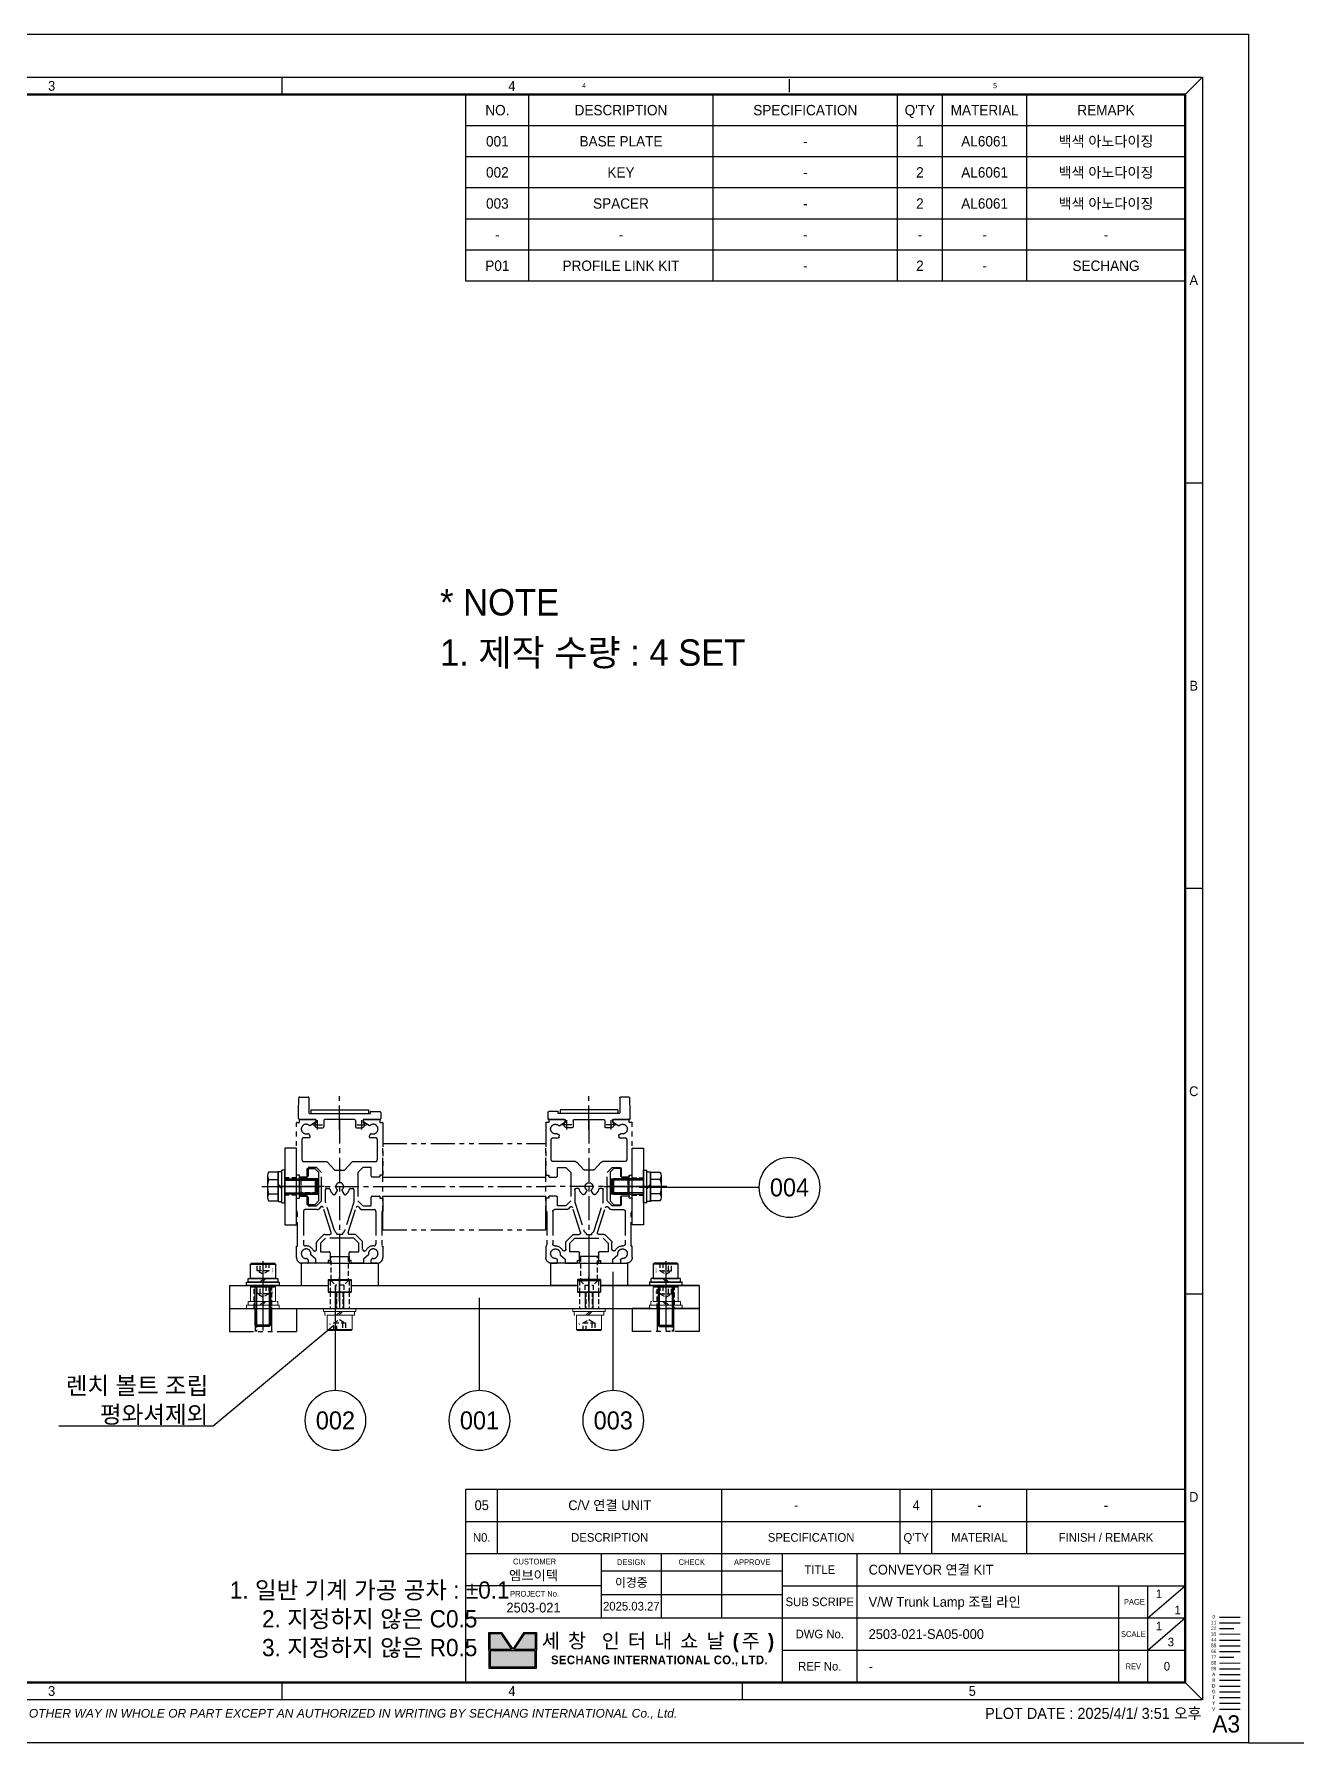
# Model space of a CAD drawing. Header units: inches. Extents: x 0 to 23821, y 0 to 11279.
# Drawn here: x 16067 to 16725, y 9878 to 10769 of the extents above; entities that cross this region are included whole.
import ezdxf
from ezdxf.enums import TextEntityAlignment as Align

# ---------------------------------------------------------------- set-up
doc = ezdxf.new("R2010")
doc.units = ezdxf.units.IN
doc.header["$LTSCALE"] = 10
doc.header["$MEASUREMENT"] = 0
for name, pattern in [('CENTER', [2, 1.25, -0.25, 0.25, -0.25]), ('HIDDEN', [0.375, 0.25, -0.125]), ('PHANTOM', [2.5, 1.25, -0.25, 0.25, -0.25, 0.25, -0.25])]:
    doc.linetypes.add(name, pattern=pattern)
doc.layers.get('Defpoints').update_dxf_attribs({"color": 8})
for name, color, linetype in [('11', 1, 'CENTER'), ('22', 2, 'HIDDEN'), ('44', 4, 'Continuous'), ('55', 5, 'Continuous'), ('66', 6, 'PHANTOM'), ('77', 40, 'HIDDEN'), ('99', 181, 'Continuous'), ('A', 8, 'Continuous'), ('B', 123, 'Continuous'), ('BOM-T', 4, 'Continuous'), ('D', 3, 'Continuous'), ('G', 231, 'Continuous'), ('T', 3, 'Continuous'), ('V', 1, 'Continuous'), ('Y', 60, 'Continuous')]:
    doc.layers.add(name, color=color, linetype=linetype)
doc.layers.add('33', color=3, linetype='PHANTOM', lineweight=9)
doc.layers.add('88', color=35, linetype='Continuous', lineweight=5)
doc.styles.add('SCI', font='')
doc.styles.get('SCI').set_extended_font_data('Gulim')
doc.dimstyles.new('SCH', dxfattribs={"dimtxt": 2.5, "dimasz": 2, "dimexe": 1.25, "dimexo": 0.625, "dimtad": 1, "dimdec": 8, "dimtxsty": 'SCI', "dimcen": 2.5, "dimclrd": 4, "dimclre": 4, "dimclrt": 7, "dimadec": 8, "dimazin": 2, "dimtfac": 1, "dimtdec": 8, "dimtmove": 0, "dimatfit": 3, "dimfxl": 1, "dimarcsym": 0})

# ---------------------------------------------------------------- blocks, each defined once
blk = doc.blocks.new('A$C82e70aa9')
h = blk.add_hatch(color=5)
h.dxf.hatch_style = 1
h.paths.add_polyline_path([(290.08, -278.01), (288.21, -278.01), (288.21, -280.8), (291.94, -280.8)])
h.paths.add_polyline_path([(296.06, -278.01), (294.19, -278.01), (292.33, -280.8), (296.06, -280.8)])
h.paths.add_polyline_path([(296.06, -281), (288.21, -281), (288.21, -283.79), (296.06, -283.79)])
at = {"color": 2}
for p, q in [((12, -7.5), (15, -10.5)), ((92, -7.5), (92, -10.5)), ((92, -10), (92, -7.5)), ((172, -7.5), (172, -10.5)), ((252, -7.5), (252, -10.5)), ((412, -7.5), (409, -10.5)), ((15, -286.5), (12, -289.5)), ((92, -286.5), (92, -289.5)), ((172, -286.5), (172, -289.5)), ((252, -286.5), (252, -289.5)), ((332, -286.5), (332, -289.5)), ((409, -286.5), (412, -289.5))]:
    blk.add_line(p, q, dxfattribs=at)
at = {"color": 40}
for p, q in [((47, -18.5), (47, -10.5)), ((92, -18.5), (92, -10.5))]:
    blk.add_line(p, q, dxfattribs=at)
at = {"color": 3}
blk.add_line((304, -10.5), (409, -10.5), dxfattribs=at)
for p, q in [((12, -78), (15, -78)), ((409, -78), (412, -78)), ((15, -148.5), (12, -148.5)), ((412, -148.5), (409, -148.5)), ((15, -219), (12, -219)), ((412, -219), (409, -219)), ((284, -252.9), (409, -252.9)), ((284, -286.5), (284, -252.9)), ((409, -252.9), (409, -286.5)), ((284, -258.5), (409, -258.5)), ((284, -264.1), (409, -264.1)), ((307.5, -264.1), (307.5, -275.3)), ((318, -275.3), (318, -264.1)), ((328.5, -275.3), (328.5, -264.1)), ((339, -286.5), (339, -264.1)), ((307.5, -267.1), (339, -267.1)), ((397.5, -286.5), (397.5, -269.7)), ((402.5, -275.3), (409, -269.7)), ((402.5, -286.5), (402.5, -269.7)), ((284, -275.3), (409, -275.3)), ((402.5, -280.9), (409, -275.3)), ((414.97, -275.13), (418.57, -275.13)), ((288, -280.9), (288, -277.8)), ((288, -277.8), (290.19, -277.8)), ((288.21, -280.8), (288.21, -278.01)), ((288.21, -278.01), (290.08, -278.01)), ((290.08, -278.01), (291.94, -280.8)), ((290.19, -277.8), (292.13, -280.71)), ((294.08, -277.8), (292.13, -280.71)), ((294.19, -278.01), (292.33, -280.8)), ((294.08, -277.8), (296.27, -277.8)), ((294.19, -278.01), (296.06, -278.01)), ((296.06, -278.01), (296.06, -280.8)), ((296.27, -277.8), (296.27, -280.9)), ((288, -280.9), (288, -284)), ((291.94, -280.8), (288.21, -280.8)), ((296.06, -281), (288.21, -281)), ((288.21, -281), (288.21, -283.79)), ((296.06, -280.8), (292.33, -280.8)), ((296.06, -283.79), (296.06, -281)), ((296.27, -284), (296.27, -280.9)), ((288, -284), (296.27, -284)), ((288.21, -283.79), (296.06, -283.79)), ((284, -286.5), (409, -286.5))]:
    blk.add_line(p, q)
at = {"color": 1}
blk.add_lwpolyline([(0, 0), (420, 0), (420, -297), (0, -297)], close=True, dxfattribs=at)
at = {"color": 2}
blk.add_lwpolyline([(12, -7.5), (412, -7.5), (412, -289.5), (12, -289.5)], close=True, dxfattribs=at)
at = {"const_width": 0.4}
blk.add_lwpolyline([(15, -10.5), (409, -10.5), (409, -286.5), (15, -286.5)], close=True, dxfattribs=at)
at = {"color": 40}
blk.add_lwpolyline([(15, -18.5), (92, -18.5)], dxfattribs=at)
blk.add_circle((29.18, -29.85), 7.5)
at = {"layer": '11'}
blk.add_line((414.97, -276.13), (418.57, -276.13), dxfattribs=at)
at = {"layer": '22'}
blk.add_line((414.97, -277.13), (418.57, -277.13), dxfattribs=at)
at = {"layer": '33'}
blk.add_line((414.97, -278.13), (418.57, -278.13), dxfattribs=at)
at = {"layer": '44'}
blk.add_line((414.97, -279.13), (418.57, -279.13), dxfattribs=at)
at = {"layer": '55'}
blk.add_line((414.97, -280.13), (418.57, -280.13), dxfattribs=at)
at = {"layer": '66'}
blk.add_line((414.97, -281.13), (418.57, -281.13), dxfattribs=at)
at = {"layer": '77'}
blk.add_line((414.97, -282.13), (418.57, -282.13), dxfattribs=at)
at = {"layer": '88'}
blk.add_line((414.97, -283.13), (418.57, -283.13), dxfattribs=at)
at = {"layer": '99'}
blk.add_line((414.97, -284.13), (418.57, -284.13), dxfattribs=at)
at = {"layer": 'A'}
blk.add_line((414.97, -285.13), (418.57, -285.13), dxfattribs=at)
at = {"layer": 'B'}
blk.add_line((414.97, -286.13), (418.57, -286.13), dxfattribs=at)
at = {"layer": 'D'}
for p, q in [((289.5, -258.5), (289.5, -252.9)), ((328.5, -258.5), (328.5, -252.9)), ((359.5, -258.5), (359.5, -252.9)), ((365, -258.5), (365, -252.9)), ((381.5, -258.5), (381.5, -252.9)), ((289.5, -264.1), (289.5, -258.5)), ((328.5, -264.1), (328.5, -258.5)), ((359.5, -264.1), (359.5, -258.5)), ((365, -264.1), (365, -258.5)), ((381.5, -264.1), (381.5, -258.5)), ((352, -286.5), (352, -264.1)), ((307.5, -269.7), (284, -269.7)), ((339, -269.7), (409, -269.7)), ((307.5, -271.2), (339, -271.2)), ((339, -280.9), (409, -280.9)), ((414.97, -287.13), (418.57, -287.13))]:
    blk.add_line(p, q, dxfattribs=at)
at = {"layer": 'G'}
blk.add_line((414.97, -288.13), (418.57, -288.13), dxfattribs=at)
at = {"layer": 'T'}
blk.add_line((414.97, -289.13), (418.57, -289.13), dxfattribs=at)
at = {"layer": 'V'}
blk.add_line((414.97, -291.13), (418.57, -291.13), dxfattribs=at)
at = {"layer": 'Y'}
blk.add_line((414.97, -290.13), (418.57, -290.13), dxfattribs=at)
at = {"color": 2, "style": 'SCI'}
blk.add_text('1', height=1, dxfattribs=at).set_placement((52, -8.75), align=Align.MIDDLE_CENTER)
at = {"style": 'SCI'}
for s, height, p in [('Project No.', 4, (31, -14.5)), ('N0.', 1.5, (286.75, -261.3)), ('DESCRIPTION', 1.5, (309, -261.3)), ('SPECIFICATION', 1.5, (344, -261.3)), ("Q'TY", 1.5, (362.25, -261.3)), ('MATERIAL', 1.5, (373.25, -261.3)), ('FINISH / REMARK', 1.5, (395.25, -261.3)), ('이경중', 1.5, (312.75, -269.15)), ('0', 0.6, (413.97, -275.09))]:
    blk.add_text(s, height=height, dxfattribs=at).set_placement(p, align=Align.MIDDLE_CENTER)
at = {"linetype": 'Continuous', "style": 'SCI'}
blk.add_text('PLOT DATE : 2025/4/1/ 3:51 오후', height=1.92, dxfattribs=at).set_placement((411.86, -292.84), align=Align.RIGHT)
at = {"color": 2, "style": 'SCI'}
blk.add_text('A3', height=3, dxfattribs=at).set_placement((418.55, -296.11), align=Align.BOTTOM_RIGHT)
at = {"color": 2, "attachment_point": 5, "style": 'SCI'}
for s, insert, char_height, width in [('1', (52, -9), 1.7, 80), ('2', (132, -9), 1.7, 80), ('3', (212, -9), 1.7, 80), ('4', (292, -9), 1.7, 80), ('A', (13.5, -42.75), 1.7, 3), ('A', (410.5, -42.75), 1.7, 3), ('B', (13.5, -113.25), 1.7, 3), ('B', (410.5, -113.25), 1.7, 3), ('C', (13.5, -183.75), 1.7, 3), ('C', (410.5, -183.75), 1.7, 3), ('D', (13.5, -254.25), 1.7, 3), ('D', (410.5, -254.25), 1.7, 3), ('1. 일반 기계 가공 공차 : ±0.1\\P2. 지정하지 않은 C0.5\\P3. 지정하지 않은 R0.5', (267.28, -275.6), 3, 83.5818), ('1', (52, -288), 1.7, 80), ('2', (132, -288), 1.7, 80), ('3', (212, -288), 1.7, 80), ('4', (292, -288), 1.7, 80), ('5', (372, -288), 1.7, 80)]:
    blk.add_mtext(s, dxfattribs=dict(at, insert=insert, char_height=char_height, width=width))
at = {"style": 'SCI'}
for s, insert, char_height, width, attachment_point in [(' CUSTOMER', (295.75, -265.5), 1, 23.5, 5), ('DESIGN', (312.75, -265.6), 1, 10.5, 5), ('CHECK', (323.25, -265.6), 1, 10.5, 5), ('APPROVE', (333.75, -265.6), 1, 10.5, 5), ('TITLE', (345.5, -266.9), 1.5, 13, 5), (' PROJECT No.', (295.75, -271.1), 1, 23.5, 5), ('SUB SCRIPE', (345.5, -272.5), 1.5, 13, 5), (' PAGE', (400, -272.5), 1, 5, 5), ('\\pi1.42726;1', (402.5, -271.1), 1.5, 3.25, 4), ('\\pi1.42726;1', (405.75, -273.9), 1.5, 3.25, 4), ('\\pi1.42726;1', (402.5, -276.7), 1.5, 3.25, 4), ('{\\fGulim|b1|i0|c129|p50;\\T1.45;세창 인터내쇼날(주)}', (317.63, -279.65), 2.5, 38.7333, 5), ('DWG No.', (345.5, -278.1), 1.5, 13, 5), ('SCALE', (400, -278.1), 1, 5, 5), ('{\\fGulim|b1|i0|c129|p50;\\T1.05;SECHANG INTERNATIONAL CO., LTD.}', (317.63, -282.75), 1.5, 38.7333, 5), ('REF No.', (345.5, -283.7), 1.5, 13, 5), ('REV', (400, -283.7), 1, 5, 5)]:
    blk.add_mtext(s, dxfattribs=dict(at, insert=insert, char_height=char_height, width=width, attachment_point=attachment_point))
at = {"color": 3, "insert": (12, -292), "char_height": 1.5, "width": 400.0238, "attachment_point": 4, "style": 'SCI'}
blk.add_mtext('{\\fArial|b0|i1|c0|p34;THIS DRAWING CONTAINS CONFIDENTIAL INFORMATION PROPRIETARY TO SECHANG INTERNATIONAL Co., Ltd.   IT MUST NOT BE REPRODUCED OR DISCLOSED TO OTHERS OR USED IN  ANY OTHER WAY IN WHOLE OR PART EXCEPT AN AUTHORIZED IN WRITING BY SECHANG INTERNATIONAL Co., Ltd.  }', dxfattribs=at)
at = {"layer": '11', "style": 'SCI'}
blk.add_text('11', height=0.6, dxfattribs=at).set_placement((413.97, -276.09), align=Align.MIDDLE_CENTER)
at = {"layer": '22', "style": 'SCI'}
blk.add_text('22', height=0.6, dxfattribs=at).set_placement((413.97, -277.09), align=Align.MIDDLE_CENTER)
at = {"layer": '33', "style": 'SCI'}
blk.add_text('33', height=0.6, dxfattribs=at).set_placement((413.97, -278.09), align=Align.MIDDLE_CENTER)
at = {"layer": '44', "style": 'SCI'}
blk.add_text('44', height=0.6, dxfattribs=at).set_placement((413.97, -279.09), align=Align.MIDDLE_CENTER)
at = {"layer": '55', "style": 'SCI'}
blk.add_text('55', height=0.6, dxfattribs=at).set_placement((413.97, -280.09), align=Align.MIDDLE_CENTER)
at = {"layer": '66', "style": 'SCI'}
blk.add_text('66', height=0.6, dxfattribs=at).set_placement((413.97, -281.09), align=Align.MIDDLE_CENTER)
at = {"layer": '77', "style": 'SCI'}
blk.add_text('77', height=0.6, dxfattribs=at).set_placement((413.97, -282.09), align=Align.MIDDLE_CENTER)
at = {"layer": '88', "style": 'SCI'}
blk.add_text('88', height=0.6, dxfattribs=at).set_placement((413.97, -283.09), align=Align.MIDDLE_CENTER)
at = {"layer": '99', "style": 'SCI'}
blk.add_text('99', height=0.6, dxfattribs=at).set_placement((413.97, -284.09), align=Align.MIDDLE_CENTER)
at = {"layer": 'A', "style": 'SCI'}
blk.add_text('A', height=0.6, dxfattribs=at).set_placement((413.97, -285.09), align=Align.MIDDLE_CENTER)
at = {"layer": 'B', "style": 'SCI'}
blk.add_text('B', height=0.6, dxfattribs=at).set_placement((413.97, -286.09), align=Align.MIDDLE_CENTER)
at = {"layer": 'D', "style": 'SCI'}
blk.add_text('D', height=0.6, dxfattribs=at).set_placement((413.97, -287.09), align=Align.MIDDLE_CENTER)
at = {"layer": 'G', "style": 'SCI'}
blk.add_text('G', height=0.6, dxfattribs=at).set_placement((413.97, -288.09), align=Align.MIDDLE_CENTER)
at = {"layer": 'T', "style": 'SCI'}
blk.add_text('T', height=0.6, dxfattribs=at).set_placement((413.97, -289.09), align=Align.MIDDLE_CENTER)
at = {"layer": 'V', "style": 'SCI'}
blk.add_text('V', height=0.6, dxfattribs=at).set_placement((413.97, -291.09), align=Align.MIDDLE_CENTER)
at = {"layer": 'Y', "style": 'SCI'}
blk.add_text('Y', height=0.6, dxfattribs=at).set_placement((413.97, -290.09), align=Align.MIDDLE_CENTER)
blk = doc.blocks.new('A$Cf179b0af')
for points in [[(-22.5, -37), (-22.5, -31), (-21.92, -31), (-21.92, -13), (-22.5, -13), (-22.5, -6.2, -0.414214), (-22.3, -6), (-21, -6), (-21, -5.2, -0.414214), (-20.8, -5), (-17, -5, -0.414214), (-16.5, -5.5), (-16.5, -9.8, 0.414214), (-16.3, -10), (-12.05, -10), (-9.4, -7.35), (-9.4, 7.35), (-12.05, 10), (-16.3, 10, 0.414214), (-16.5, 9.8), (-16.5, 5.5, -0.414214), (-17, 5), (-20.8, 5, -0.414214), (-21, 5.2), (-21, 6), (-22.3, 6, -0.414214), (-22.5, 6.2), (-22.5, 33.3, -0.414214), (-22.3, 33.5), (-21, 33.5), (-21, 34.8, -0.414214), (-20.8, 35), (-12.7, 35, -0.414214), (-12.5, 34.8), (-12.5, 33.81, -0.252111), (-12.59, 33.64), (-15.62, 31.64, 1.552644), (-17.5, 27.5), (-16.6, 27.5, -0.414214), (-15.6, 26.5), (-15.6, 25.8, -0.414214), (-15.9, 25.5), (-18.65, 25.5, 0.414214), (-19.65, 24.5), (-19.65, 14, 0.414214), (-18.65, 13), (-7.08, 13, -0.205583), (-6.35, 12.69), (-2.67, 8.81, 0.205583), (-1.95, 8.5), (1.95, 8.5, 0.205583), (2.67, 8.81), (6.35, 12.69, -0.205583), (7.08, 13), (18.65, 13, 0.414214), (19.65, 14), (19.65, 24.5, 0.414214), (18.65, 25.5), (15.9, 25.5, -0.414214), (15.6, 25.8), (15.6, 26.5, -0.414214), (16.6, 27.5), (17.5, 27.5, 1.552644), (15.62, 31.64), (12.59, 33.64, -0.252111), (12.5, 33.81), (12.5, 34.8, -0.414214), (12.7, 35), (20.8, 35, -0.414214), (21, 34.8), (21, 33.5), (22.3, 33.5, -0.414214), (22.5, 33.3), (22.5, 6.2, -0.414214), (22.3, 6), (21, 6), (21, 5.2, -0.414214), (20.8, 5), (17, 5, -0.414214), (16.5, 5.5), (16.5, 9.8, 0.414214), (16.3, 10), (12.05, 10), (9.4, 7.35), (9.4, -7.35), (12.05, -10), (16.3, -10, 0.414214), (16.5, -9.8), (16.5, -5.5, -0.414214), (17, -5), (20.8, -5, -0.414214), (21, -5.2), (21, -6), (22.3, -6, -0.414214), (22.5, -6.2), (22.5, -13), (21.92, -13), (21.92, -31), (22.5, -31), (22.5, -37, -0.414214), (19.5, -40), (16.8, -40, -0.414214), (16.5, -39.7), (16.5, -38.25, -0.414214), (17.25, -37.5), (17.5, -37.5, 2.946014), (15.09, -35.65), (12.5, -37.9), (12.5, -39.7, -0.414214), (12.2, -40), (6.2, -40, -0.414214), (6, -39.8), (6, -38.5), (5.2, -38.5, -0.414214), (5, -38.3), (5, -34.5, -0.414214), (5.5, -34), (9.8, -34, 0.414214), (10, -33.8), (10, -29.55), (7.35, -26.9), (-7.35, -26.9), (-10, -29.55), (-10, -33.8, 0.414214), (-9.8, -34), (-5.5, -34, -0.414214), (-5, -34.5), (-5, -38.3, -0.414214), (-5.2, -38.5), (-6, -38.5), (-6, -39.8, -0.414214), (-6.2, -40), (-12.2, -40, -0.414214), (-12.5, -39.7), (-12.5, -37.9), (-15.09, -35.65, 2.946014), (-17.5, -37.5), (-17.25, -37.5, -0.414214), (-16.5, -38.25), (-16.5, -39.7, -0.414214), (-16.8, -40), (-19.5, -40, -0.414214)], [(-7.4, -1.5, -0.414214), (-6.9, -1), (-5.55, -1, -0.338862), (-5.07, -1.37, 0.155185), (-3.35, -4.05, 0.464153), (-2.22, -3.84), (-1.17, -2.02, 0.377199), (-1.24, -1.63, -2.959954), (1.24, -1.63, 0.377199), (1.17, -2.02), (2.22, -3.84, 0.464153), (3.35, -4.05, 0.155185), (5.07, -1.37, -0.338862), (5.55, -1), (6.9, -1, -0.414214), (7.4, -1.5), (7.4, -8.12), (2.64, -22.85, -0.173507), (1.5, -24.33), (1.5, -25), (-1.5, -25), (-1.5, -24.33, -0.173507), (-2.64, -22.85), (-7.4, -8.12)], [(-12, -29.14, -0.198912), (-11.71, -28.43), (-8.47, -25.19, -0.198912), (-7.76, -24.9), (-5.11, -24.9, 0.509013), (-4.4, -23.92), (-8.6, -10.92, 0.560561), (-9.84, -10.62), (-10.93, -11.71, -0.198912), (-11.64, -12), (-17.92, -12, 0.414214), (-18.92, -13), (-18.92, -29.92, 0.438573), (-17.84, -30.91, -0.299307), (-13.88, -33.07, 0.780776), (-12, -32.6)], [(12, -29.14, 0.198912), (11.71, -28.43), (8.47, -25.19, 0.198912), (7.76, -24.9), (5.11, -24.9, -0.509013), (4.4, -23.92), (8.6, -10.92, -0.560561), (9.84, -10.62), (10.93, -11.71, 0.198912), (11.64, -12), (17.92, -12, -0.414214), (18.92, -13), (18.92, -29.92, -0.438573), (17.84, -30.91, 0.299307), (13.88, -33.07, -0.780776), (12, -32.6)]]:
    blk.add_lwpolyline(points, format="xyb", close=True)
at = {"layer": '11'}
for p, q in [((0, 35), (0, -40)), ((-22.5, 0), (22.5, 0))]:
    blk.add_line(p, q, dxfattribs=at)
blk = doc.blocks.new('A$C315c9bb3')
for p, q in [((-21.5, 4), (-21.22, 11.22)), ((-20.72, 11.7), (-16.5, 11.7)), ((-16, 11.2), (-16, 3.5)), ((-21.5, 0.5), (-21.5, 4)), ((-12.55, 0), (-21, 0)), ((-15.7, 3.2), (16, 3.2)), ((7.75, 0), (-7.75, 0)), ((21, 0), (12.55, 0)), ((16, 3.2), (16, 3.9)), ((16.3, 4.2), (21, 4.2)), ((21.5, 3.7), (21.5, 0.5)), ((-12.25, -0.3), (-12.25, -1.5)), ((-11.5, -4.3), (-8.75, -4.3)), ((-8.25, -0.5), (-8.25, -3.8)), ((8.25, -0.5), (8.25, -3.8)), ((8.75, -4.3), (11.5, -4.3)), ((12.25, -0.3), (12.25, -1.5))]:
    blk.add_line(p, q)
for centre, radius, start, end in [((-20.72, 11.2), 0.5, 90, 177.97864), ((-16.5, 11.2), 0.5, 0, 90), ((-21, 0.5), 0.5, 180, 270), ((-15.7, 3.5), 0.3, 180, 270), ((-12.55, -0.3), 0.3, 0, 90), ((-7.75, -0.5), 0.5, 90, 180), ((7.75, -0.5), 0.5, 0, 90), ((12.55, -0.3), 0.3, 90, 180), ((16.3, 3.9), 0.3, 90, 180), ((21, 3.7), 0.5, 0, 90), ((21, 0.5), 0.5, 270, 0), ((-11.5, -2.8), 1.5, 120, 270), ((-8.75, -3.8), 0.5, 270, 0), ((8.75, -3.8), 0.5, 180, 270), ((11.5, -2.8), 1.5, 270, 60)]:
    blk.add_arc(centre, radius, start, end)
at = {"layer": '11'}
for p, q in [((-21.1, 11.7), (-21.2, 11.7)), ((-21.2, 11.6), (-21.2, 11.7)), ((0, -5.3), (0, 12.73)), ((-14, -2.8), (-9, -2.8)), ((-11.5, -5.3), (-11.5, -0.3)), ((9, -2.8), (14, -2.8)), ((11.5, -5.3), (11.5, -0.3))]:
    blk.add_line(p, q, dxfattribs=at)
blk = doc.blocks.new('A$C057bbb53')
for p, q in [((-15, 1.8), (-15, 0)), ((-15, 1.8), (15, 1.8)), ((-15, 0), (15, 0)), ((15, 1.8), (15, 0))]:
    blk.add_line(p, q)
blk = doc.blocks.new('A$C56bfedad')
blk.add_blockref('A$Cf179b0af', (0, 40))
at = {"layer": 'B'}
blk.add_blockref('A$C057bbb53', (0, 78.2), dxfattribs=at)
at = {"layer": 'G'}
blk.add_blockref('A$C315c9bb3', (0, 75), dxfattribs=at)
blk = doc.blocks.new('A$C271c1e5f')
blk.add_blockref('A$C56bfedad', (0, 0))
at = {"xscale": -1}
blk.add_blockref('A$C56bfedad', (130, 0), dxfattribs=at)
blk = doc.blocks.new('A$C01680d83')
for p, q in [((-17.5, 0), (-17.5, -12)), ((-17.5, 0), (17.5, 0)), ((4.5, 0), (4.5, -12)), ((17.5, 0), (17.5, -12)), ((-17.5, -12), (17.5, -12))]:
    blk.add_line(p, q)
at = {"layer": '11'}
blk.add_line((0, 1), (0, -13), dxfattribs=at)
at = {"layer": '22'}
blk.add_line((-3.32, 0), (-3.32, -12), dxfattribs=at)
at = {"layer": 'T'}
blk.add_line((-4, 0), (-4, -12), dxfattribs=at)
blk = doc.blocks.new('A$C004a3cd6')
for p, q in [((-6.5, 11.1), (-6, 11.6)), ((-6.5, 3.6), (-6.5, 11.1)), ((-6.5, 11.1), (6.5, 11.1)), ((-6, 11.6), (6, 11.6)), ((6, 11.6), (6.5, 11.1)), ((6.5, 11.1), (6.5, 3.6)), ((-8.5, 0), (-8.5, 1.6)), ((-8.5, 1.6), (8.5, 1.6)), ((8.5, 0), (-8.5, 0)), ((-7.7, 1.6), (-7.7, 3.6)), ((-7.7, 3.6), (7.7, 3.6)), ((7.7, 1.6), (-7.7, 1.6)), ((6.5, 3.6), (-6.5, 3.6)), ((-4, -20.72), (-4, 0)), ((-1.57, 1.6), (0.43, 3.6)), ((-0.43, 1.6), (1.57, 3.6)), ((4, 0), (4, -20.72)), ((7.7, 3.6), (7.7, 1.6)), ((8.5, 1.6), (8.5, 0)), ((-3.32, -21.4), (-4, -20.72)), ((4, -20.72), (-4, -20.72)), ((3.32, -21.4), (-3.32, -21.4)), ((4, -20.72), (3.32, -21.4))]:
    blk.add_line(p, q)
at = {"layer": '11'}
blk.add_line((0, 12.6), (0, -22.4), dxfattribs=at)
at = {"layer": '22'}
for p, q in [((-3, 7.6), (-3, 11.6)), ((-1.5, 7.6), (-1.5, 11.6)), ((1.5, 11.6), (1.5, 7.6)), ((3, 11.6), (3, 7.6)), ((0, 5.87), (-3, 7.6)), ((3, 7.6), (-3, 7.6)), ((3, 7.6), (0, 5.87)), ((0, 5.87), (0, 5.87))]:
    blk.add_line(p, q, dxfattribs=at)
at = {"layer": 'T'}
for p, q in [((-3.32, 0), (-3.32, -21.4)), ((3.32, 0), (3.32, -21.4))]:
    blk.add_line(p, q, dxfattribs=at)
at = {"layer": 'BOM-T', "color": 4, "style": 'SCI'}
blk.add_text('M8-25L', height=0.6, rotation=270, dxfattribs=at).set_placement((5.03, 8.72), align=Align.MIDDLE_LEFT)
blk = doc.blocks.new('A$Ce76c9d2b')
for p, q in [((-6.5, 11.1), (-6, 11.6)), ((-6.5, 3.6), (-6.5, 11.1)), ((-6.5, 11.1), (6.5, 11.1)), ((-6, 11.6), (6, 11.6)), ((6, 11.6), (6.5, 11.1)), ((6.5, 11.1), (6.5, 3.6)), ((-8.5, 0), (-8.5, 1.6)), ((-8.5, 1.6), (8.5, 1.6)), ((8.5, 0), (-8.5, 0)), ((-7.7, 1.6), (-7.7, 3.6)), ((-7.7, 3.6), (7.7, 3.6)), ((7.7, 1.6), (-7.7, 1.6)), ((6.5, 3.6), (-6.5, 3.6)), ((-1.57, 1.6), (0.43, 3.6)), ((-0.43, 1.6), (1.57, 3.6)), ((7.7, 3.6), (7.7, 1.6)), ((8.5, 1.6), (8.5, 0))]:
    blk.add_line(p, q)
at = {"layer": '22'}
for p, q in [((-3, 7.6), (-3, 11.6)), ((-1.5, 7.6), (-1.5, 11.6)), ((1.5, 11.6), (1.5, 7.6)), ((3, 11.6), (3, 7.6)), ((0, 5.87), (-3, 7.6)), ((3, 7.6), (-3, 7.6)), ((3, 7.6), (0, 5.87)), ((0, 5.87), (0, 5.87))]:
    blk.add_line(p, q, dxfattribs=at)
at = {"layer": 'BOM-T', "color": 4, "style": 'SCI'}
blk.add_text('M8', height=0.6, rotation=270, dxfattribs=at).set_placement((5.03, 8.72), align=Align.MIDDLE_LEFT)
blk = doc.blocks.new('A$C539E3CE3')
for p, q in [((2, 5), (2, 20)), ((2, 20), (13.5, 20)), ((13.5, 6), (13.5, 20)), ((-1.5, 5), (2, 5)), ((-1.5, -5), (-1.5, 5)), ((10.5, -6), (10.5, 6)), ((10.5, 6), (13.5, 6)), ((-1.5, -5), (2, -5)), ((2, -5), (2, -20)), ((10.5, -6), (13.5, -6)), ((13.5, -20), (13.5, -6)), ((2, -20), (13.5, -20))]:
    blk.add_line(p, q)
at = {"layer": '11'}
blk.add_line((-2.5, 0), (14.5, 0), dxfattribs=at)
at = {"layer": '22'}
for p, q in [((-1.5, 4.5), (10.5, 4.5)), ((10.5, -4.5), (-1.5, -4.5))]:
    blk.add_line(p, q, dxfattribs=at)
blk = doc.blocks.new('A$C75DE2B17')
for p, q in [((-5.5, 6), (0.5, 6)), ((-5.5, 6), (-5.5, -6)), ((0.5, 6), (0.5, -6)), ((-5.5, -6), (0.5, -6))]:
    blk.add_line(p, q)
at = {"layer": '11'}
for p, q in [((5.1, 0), (-9.4, 0)), ((-7.5, 0), (2.5, 0))]:
    blk.add_line(p, q, dxfattribs=at)
at = {"layer": '22'}
for p, q in [((-5.5, 4.65), (-3.1, 2.25)), ((-3.1, 2.25), (-3.1, -2.25)), ((-3.1, 2.25), (0.5, 2.25)), ((-5.5, -4.65), (-3.1, -2.25)), ((-3.1, -2.25), (0.5, -2.25))]:
    blk.add_line(p, q, dxfattribs=at)
at = {"layer": '77'}
for p, q in [((-5.5, 5), (0.5, 5)), ((-5.5, -5), (0.5, -5))]:
    blk.add_line(p, q, dxfattribs=at)
blk = doc.blocks.new('A$C90305bcd')
for p, q in [((0, 0), (51.5, 0)), ((0, 0), (0, -12)), ((51.5, 0), (51.5, -3.5)), ((63.5, 0), (181.5, 0)), ((63.5, 0), (63.5, -3.5)), ((181.5, 0), (181.5, -3.5)), ((193.5, 0), (245, 0)), ((245, 0), (193.5, 0)), ((193.5, 0), (245, 0)), ((193.5, 0), (193.5, -3.5)), ((245, 0), (245, -12)), ((51.5, -3.5), (63.5, -3.5)), ((193.5, -3.5), (181.5, -3.5)), ((0, -12), (245, -12))]:
    blk.add_line(p, q)
at = {"layer": '11'}
for p, q in [((17.5, 1), (17.5, -13)), ((57.5, 1), (57.5, -13)), ((187.5, 1), (187.5, -13)), ((227.5, 1), (227.5, -13))]:
    blk.add_line(p, q, dxfattribs=at)
at = {"layer": '22'}
for p, q in [((13, -12), (13, 0)), ((22, 0), (22, -12)), ((223, -12), (223, 0)), ((232, 0), (232, -12)), ((52.5, -3.5), (52.5, -12)), ((55.88, -3.5), (55.88, -12)), ((59.12, -3.5), (59.12, -12)), ((62.5, -3.5), (62.5, -12)), ((182.5, -3.5), (182.5, -12)), ((185.88, -3.5), (185.88, -12)), ((189.12, -3.5), (189.12, -12)), ((192.5, -3.5), (192.5, -12))]:
    blk.add_line(p, q, dxfattribs=at)
at = {"layer": 'T'}
for p, q in [((55.5, -3.5), (55.5, -12)), ((59.5, -3.5), (59.5, -12)), ((185.5, -3.5), (185.5, -12)), ((189.5, -3.5), (189.5, -12))]:
    blk.add_line(p, q, dxfattribs=at)
blk = doc.blocks.new('A$C45C723EC')
blk.add_lwpolyline([(-10, 7.5), (-10, -7.5), (-8, -9.5), (-4, -9.5), (-4, -4.9), (0, -4.9), (0, 4.9), (-4, 4.9), (-4, 9.5), (-8, 9.5)], close=True)
at = {"layer": '11'}
blk.add_line((-13, 0), (3, 0), dxfattribs=at)
at = {"layer": '22'}
for p, q in [((-9.3235, 3.3235), (-10, 4)), ((-0.6765, 3.3235), (-9.3235, 3.3235)), ((-9.3235, 3.3235), (-9.3235, -3.3235)), ((0, 4), (-0.6765, 3.3235)), ((-0.6765, 3.3235), (-0.6765, -3.3235)), ((-10, -4), (-9.3235, -3.3235)), ((-9.3235, -3.3235), (-0.6765, -3.3235)), ((-0.6765, -3.3235), (0, -4))]:
    blk.add_line(p, q, dxfattribs=at)
at = {"layer": 'T'}
for p, q in [((-10, 4), (0, 4)), ((0, -4), (-10, -4))]:
    blk.add_line(p, q, dxfattribs=at)
blk = doc.blocks.new('A$C6D2B7C2D')
blk.add_lwpolyline([(-3, 20), (3, 20), (3, -20), (-3, -20)], close=True)
at = {"layer": '11'}
blk.add_line((-5.25, 0), (5.25, 0), dxfattribs=at)
at = {"layer": '22'}
for p, q in [((-3, 4.5), (3, 4.5)), ((-3, -4.5), (3, -4.5))]:
    blk.add_line(p, q, dxfattribs=at)
blk = doc.blocks.new('M8 육각머리조립BOLT 측면도')
for p, q in [((2395.58, -346.27), (2406.84, -346.27)), ((2397.45, -346.85), (2397.45, -351.77)), ((2404.96, -346.85), (2404.96, -351.77)), ((2409.71, -353.77), (2392.71, -353.77)), ((2392.71, -355.37), (2392.71, -353.77)), ((2409.71, -355.37), (2392.71, -355.37)), ((2393.51, -351.77), (2408.91, -351.77)), ((2393.51, -353.77), (2393.51, -351.77)), ((2408.91, -353.77), (2393.51, -353.77)), ((2401.83, -353.77), (2399.96, -351.77)), ((2402.45, -353.77), (2400.59, -351.77)), ((2408.91, -351.77), (2408.91, -353.77)), ((2409.71, -353.77), (2409.71, -355.37))]:
    blk.add_line(p, q)
blk.add_lwpolyline([(2393.7, -351.77), (2393.7, -346.85, -0.309401), (2397.45, -346.85, -0.154701), (2404.96, -346.85, -0.309401), (2408.71, -346.85), (2408.71, -351.77), (2393.7, -351.77)], format="xyb")
blk = doc.blocks.new('A$C1ACC32B5')
blk.add_line((-4, -12.4), (4, -12.4))
blk.add_lwpolyline([(-4, 3.32), (-4, -12.4), (-3.32, -13.08), (3.32, -13.08), (4, -12.4), (4, 3.32)])
at = {"layer": '11', "ltscale": 6}
blk.add_line((0, 15.42), (0, -16.08), dxfattribs=at)
at = {"layer": 'T'}
for points in [[(-3.32, 3.32), (-3.32, -13.08)], [(3.32, 3.32), (3.32, -13.08)]]:
    blk.add_lwpolyline(points, dxfattribs=at)
blk.add_blockref('M8 육각머리조립BOLT 측면도', (-2401.21, 358.69))
blk = doc.blocks.new('A$C17a3cad0')
for name, p in [('A$C6D2B7C2D', (3, 0)), ('A$C45C723EC', (-1.5, 0))]:
    blk.add_blockref(name, p)
at = {"rotation": 270}
blk.add_blockref('A$C1ACC32B5', (2.68, 0), dxfattribs=at)

msp = doc.modelspace()

# ---------------------------------------------------------------- linework, layer by layer
at = {"color": 2}
msp.add_line((16460.75, 10739.23002271), (16460.75, 10745.92645128), dxfattribs=at)
for p, q in [((16292, 10721.66477546), (16292, 10737.890737)), ((16667, 10721.66477546), (16292, 10721.66477546)), ((16667, 10672.98689084), (16292, 10672.98689084)), ((16667, 10672.98689084), (16292, 10672.98689084)), ((16667, 10656.7609293), (16292, 10656.7609293)), ((16667, 10640.53496776), (16292, 10640.53496776))]:
    msp.add_line(p, q)
at = {"color": 3}
for p, q in [((16324.8125, 10721.66477546), (16324.8125, 10737.890737)), ((16420.90625, 10721.66477546), (16420.90625, 10737.890737)), ((16517, 10721.66477546), (16517, 10737.890737)), ((16540.4375, 10721.66477546), (16540.4375, 10737.890737)), ((16584.5, 10721.66477546), (16584.5, 10737.890737)), ((16324.8125, 10705.43881392), (16324.8125, 10721.66477546)), ((16420.90625, 10705.43881392), (16420.90625, 10721.66477546)), ((16517, 10705.43881392), (16517, 10721.66477546)), ((16540.4375, 10705.43881392), (16540.4375, 10721.66477546)), ((16584.5, 10705.43881392), (16584.5, 10721.66477546)), ((16324.8125, 10689.21285238), (16324.8125, 10705.43881392)), ((16420.90625, 10689.21285238), (16420.90625, 10705.43881392)), ((16517, 10689.21285238), (16517, 10705.43881392)), ((16540.4375, 10689.21285238), (16540.4375, 10705.43881392)), ((16584.5, 10689.21285238), (16584.5, 10705.43881392)), ((16324.8125, 10672.98689084), (16324.8125, 10689.21285238)), ((16420.90625, 10672.98689084), (16420.90625, 10689.21285238)), ((16517, 10672.98689084), (16517, 10689.21285238)), ((16540.4375, 10672.98689084), (16540.4375, 10689.21285238)), ((16584.5, 10672.98689084), (16584.5, 10689.21285238)), ((16324.8125, 10656.7609293), (16324.8125, 10672.98689084)), ((16420.90625, 10656.7609293), (16420.90625, 10672.98689084)), ((16517, 10656.7609293), (16517, 10672.98689084)), ((16540.4375, 10656.7609293), (16540.4375, 10672.98689084)), ((16584.5, 10656.7609293), (16584.5, 10672.98689084)), ((16324.8125, 10640.53496776), (16324.8125, 10656.7609293)), ((16420.90625, 10640.53496776), (16420.90625, 10656.7609293)), ((16517, 10640.53496776), (16517, 10656.7609293)), ((16540.4375, 10640.53496776), (16540.4375, 10656.7609293)), ((16584.5, 10640.53496776), (16584.5, 10656.7609293))]:
    msp.add_line(p, q, dxfattribs=at)
at = {"color": 7}
for p, q in [((16292, 10705.43881392), (16292, 10721.66477546)), ((16292, 10689.21285238), (16292, 10705.43881392)), ((16292, 10672.98689084), (16292, 10689.21285238)), ((16292, 10656.7609293), (16292, 10672.98689084)), ((16292, 10640.53496776), (16292, 10656.7609293))]:
    msp.add_line(p, q, dxfattribs=at)
at = {"layer": '11'}
msp.add_line((16248.6765408, 10168.44753834), (16333.6765408, 10168.44753834), dxfattribs=at)
at = {"layer": '44'}
for p, q in [((16667, 10705.43881392), (16292, 10705.43881392)), ((16667, 10689.21285238), (16292, 10689.21285238))]:
    msp.add_line(p, q, dxfattribs=at)
at = {"layer": '66'}
for p, q in [((16248.6765408, 10145.94753834), (16248.6765408, 10190.94753834)), ((16248.6765408, 10190.94753834), (16333.6765408, 10190.94753834)), ((16333.6765408, 10145.94753834), (16333.6765408, 10190.94753834)), ((16248.6765408, 10145.94753834), (16333.6765408, 10145.94753834))]:
    msp.add_line(p, q, dxfattribs=at)
at = {"layer": 'A'}
for p, q in [((16248.6765408, 10173.44753834), (16333.6765408, 10173.44753834)), ((16248.6765408, 10163.44753834), (16333.6765408, 10163.44753834)), ((16221.2765408, 10128.44753834), (16231.0765408, 10128.44753834)), ((16351.2765408, 10128.44753834), (16361.0765408, 10128.44753834))]:
    msp.add_line(p, q, dxfattribs=at)
at = {"layer": 'D'}
for p, q in [((16444.97626984, 10168.02253343), (16382.34703692, 10168.02253343)), ((16368.83344174, 10062.2827892), (16368.83344174, 10124.05862057)), ((16223.96964405, 10062.2827892), (16223.96964405, 10116.91031289)), ((16299.08421515, 10062.2827892), (16299.08421515, 10110.357691))]:
    msp.add_line(p, q, dxfattribs=at)
for centre in [(16460.72626984, 10168.02253343), (16223.96964405, 10046.5327892), (16299.08421515, 10046.5327892), (16368.83344174, 10046.5327892)]:
    msp.add_circle(centre, 15.75, dxfattribs=at)
at = {"layer": 'Defpoints'}
msp.add_line((16700, 9878.390737), (16800, 9878.390737), dxfattribs=at)

# ---------------------------------------------------------------- block references
at = {"xscale": 3, "yscale": 3, "zscale": 3}
msp.add_blockref('A$C82e70aa9', (15440, 10769.390737), dxfattribs=at)
at = {"xscale": -1}
msp.add_blockref('A$C17a3cad0', (16203.6765408, 10168.44753834), dxfattribs=at)
for name, p in [('A$C17a3cad0', (16378.6765408, 10168.44753834)), ('A$C90305bcd', (16168.6765408, 10116.94753834))]:
    msp.add_blockref(name, p)
at = {"ltscale": 0.5, "rotation": 270}
msp.add_blockref('A$C539E3CE3', (16226.1765408, 10130.44753834), dxfattribs=at)
at = {"ltscale": 0.5, "xscale": -1, "rotation": 90}
msp.add_blockref('A$C539E3CE3', (16356.1765408, 10130.44753834), dxfattribs=at)
at = {"layer": '33'}
msp.add_blockref('A$Ce76c9d2b', (16186.1765408, 10104.94753834), dxfattribs=at)
at = {"layer": '33', "xscale": -1}
msp.add_blockref('A$Ce76c9d2b', (16396.1765408, 10104.94753834), dxfattribs=at)
at = {"layer": '33', "rotation": 180}
for p in [(16226.1765408, 10104.94753834), (16356.1765408, 10104.94753834)]:
    msp.add_blockref('A$Ce76c9d2b', p, dxfattribs=at)
at = {"layer": '44'}
msp.add_blockref('A$C004a3cd6', (16186.1765408, 10116.94753834), dxfattribs=at)
at = {"layer": '44', "xscale": -1}
msp.add_blockref('A$C004a3cd6', (16396.1765408, 10116.94753834), dxfattribs=at)
at = {"layer": '66', "xscale": -1}
for name, p in [('A$C271c1e5f', (16356.1765408, 10128.44753834)), ('A$C01680d83', (16396.1765408, 10104.94753834))]:
    msp.add_blockref(name, p, dxfattribs=at)
at = {"layer": '66'}
msp.add_blockref('A$C01680d83', (16186.1765408, 10104.94753834), dxfattribs=at)
at = {"layer": 'Y', "ltscale": 0.5, "rotation": 270}
msp.add_blockref('A$C75DE2B17', (16226.1765408, 10113.94753834), dxfattribs=at)
at = {"layer": 'Y', "ltscale": 0.5, "xscale": -1, "rotation": 90}
msp.add_blockref('A$C75DE2B17', (16356.1765408, 10113.94753834), dxfattribs=at)

# ---------------------------------------------------------------- texts
at = {"color": 2, "style": 'SCI'}
for s, p in [('4', (16353.60714286, 10742.578237)), ('5', (16567.89285714, 10742.578237))]:
    msp.add_text(s, height=2.67857143, dxfattribs=at).set_placement(p, align=Align.MIDDLE_CENTER)
at = {"style": 'SCI'}
for s, height, p in [('NO.', 5.408653846, (16308.40625, 10729.77775623)), ('DESCRIPTION', 5.4086538462, (16372.859375, 10729.77775623)), ('SPECIFICATION', 5.4086538462, (16468.953125, 10729.77775623)), ("Q'TY", 5.408653846, (16528.71875, 10729.77775623)), ('MATERIAL', 5.408653846, (16562.46875, 10729.77775623)), ('REMAPK', 5.408653846, (16625.75, 10729.77775623)), ('001', 5.408653846, (16308.40625, 10713.55179469)), ('BASE PLATE', 5.408653846, (16372.859375, 10713.55179469)), ('-', 5.40865385, (16468.953125, 10713.55179469)), ('1', 5.40865385, (16528.71875, 10713.55179469)), ('AL6061', 5.408653846, (16562.46875, 10713.55179469)), ('백색 아노다이징', 5.408653846, (16625.75, 10713.55179469)), ('002', 5.408653846, (16308.40625, 10697.32583315)), ('KEY', 5.408653846, (16372.859375, 10697.32583315)), ('-', 5.40865385, (16468.953125, 10697.32583315)), ('2', 5.40865385, (16528.71875, 10697.32583315)), ('AL6061', 5.408653846, (16562.46875, 10697.32583315)), ('백색 아노다이징', 5.408653846, (16625.75, 10697.32583315)), ('003', 5.408653846, (16308.40625, 10681.09987161)), ('SPACER', 5.408653846, (16372.859375, 10681.09987161)), ('2', 5.40865385, (16528.71875, 10681.09987161)), ('AL6061', 5.408653846, (16562.46875, 10681.09987161)), ('백색 아노다이징', 5.408653846, (16625.75, 10681.09987161)), ('-', 5.40865385, (16468.953125, 10681.09987161)), ('-', 5.40865385, (16308.40625, 10664.87391007)), ('-', 5.40865385, (16372.859375, 10664.87391007)), ('-', 5.40865385, (16468.953125, 10664.87391007)), ('-', 5.40865385, (16528.71875, 10664.87391007)), ('-', 5.40865385, (16562.46875, 10664.87391007)), ('-', 5.40865385, (16625.75, 10664.87391007)), ('P01', 5.408653846, (16308.40625, 10648.64794853)), ('PROFILE LINK KIT', 5.4086538462, (16372.859375, 10648.64794853)), ('-', 5.40865385, (16468.953125, 10648.64794853)), ('2', 5.40865385, (16528.71875, 10648.64794853)), ('-', 5.40865385, (16562.46875, 10648.64794853)), ('SECHANG', 5.408653846, (16625.75, 10648.64794853)), ('05', 5.1, (16300.25, 10002.290737)), ('C/V 연결 UNIT', 5.1, (16367, 10002.290737)), ('4', 5.1, (16526.75, 10002.290737)), ('-', 5.1, (16559.75, 10002.290737)), ('-', 5.1, (16625.75, 10002.290737)), ('엠브이텍', 5.1, (16327.25, 9965.70145901)), ('2503-021', 5.1, (16327.25, 9948.90145901)), ('2025.03.27', 4.5, (16378.25, 9949.640737))]:
    msp.add_text(s, height=height, dxfattribs=at).set_placement(p, align=Align.MIDDLE_CENTER)
for s, height, p in [('* NOTE', 13.77, (16278.51823733, 10473.1349625)), ('1. 제작 수량 : 4 SET', 13.77, (16278.51823733, 10446.90195731)), ('CONVEYOR 연결 KIT', 5.1, (16502, 9968.690737)), ('V/W Trunk Lamp 조립 라인', 5.1, (16502, 9951.890737)), ('2503-021-SA05-000', 5.1, (16502, 9935.090737)), ('-', 5.1, (16502, 9918.290737))]:
    msp.add_text(s, height=height, dxfattribs=at).set_placement(p, align=Align.MIDDLE_LEFT)
at = {"color": 7, "style": 'SCI'}
for s, p in [('004', (16460.72626984, 10168.02253343)), ('002', (16223.96964405, 10046.5327892)), ('001', (16299.08421515, 10046.5327892)), ('003', (16368.83344174, 10046.5327892))]:
    msp.add_text(s, height=9.375, dxfattribs=at).set_placement(p, align=Align.MIDDLE_CENTER)
at = {"style": 'SCI'}
for s, height, p in [('-', 5.1, (16463.03934754, 9999.79506456)), ('3', 4.5, (16657.95383397, 9928.69166909))]:
    msp.add_text(s, height=height, dxfattribs=at).set_placement(p)
at = {"color": 7, "insert": (16157.67712572, 10044.16835405), "char_height": 9, "attachment_point": 9, "style": 'SCI'}
msp.add_mtext('렌치 볼트 조립\\P평와셔제외', dxfattribs=at)
at = {"insert": (16647.5, 9918.290737), "char_height": 4.5, "width": 19.5, "attachment_point": 4, "style": 'SCI'}
msp.add_mtext('\\pi8.36585;0', dxfattribs=at)

# ---------------------------------------------------------------- leaders
at = {"annotation_type": 0, "has_hookline": 1, "hookline_direction": 1, "text_width": 77.92010652}
msp.add_leader([(16223.1353501, 10096.0698352), (16160.30212572, 10043.54335405), (16158.30212572, 10043.54335405)], dimstyle='SCH', override={"dimtxt": 3, "dimgap": 0.625, "dimtad": 1}, dxfattribs=at)

doc.saveas('drawing.dxf')
